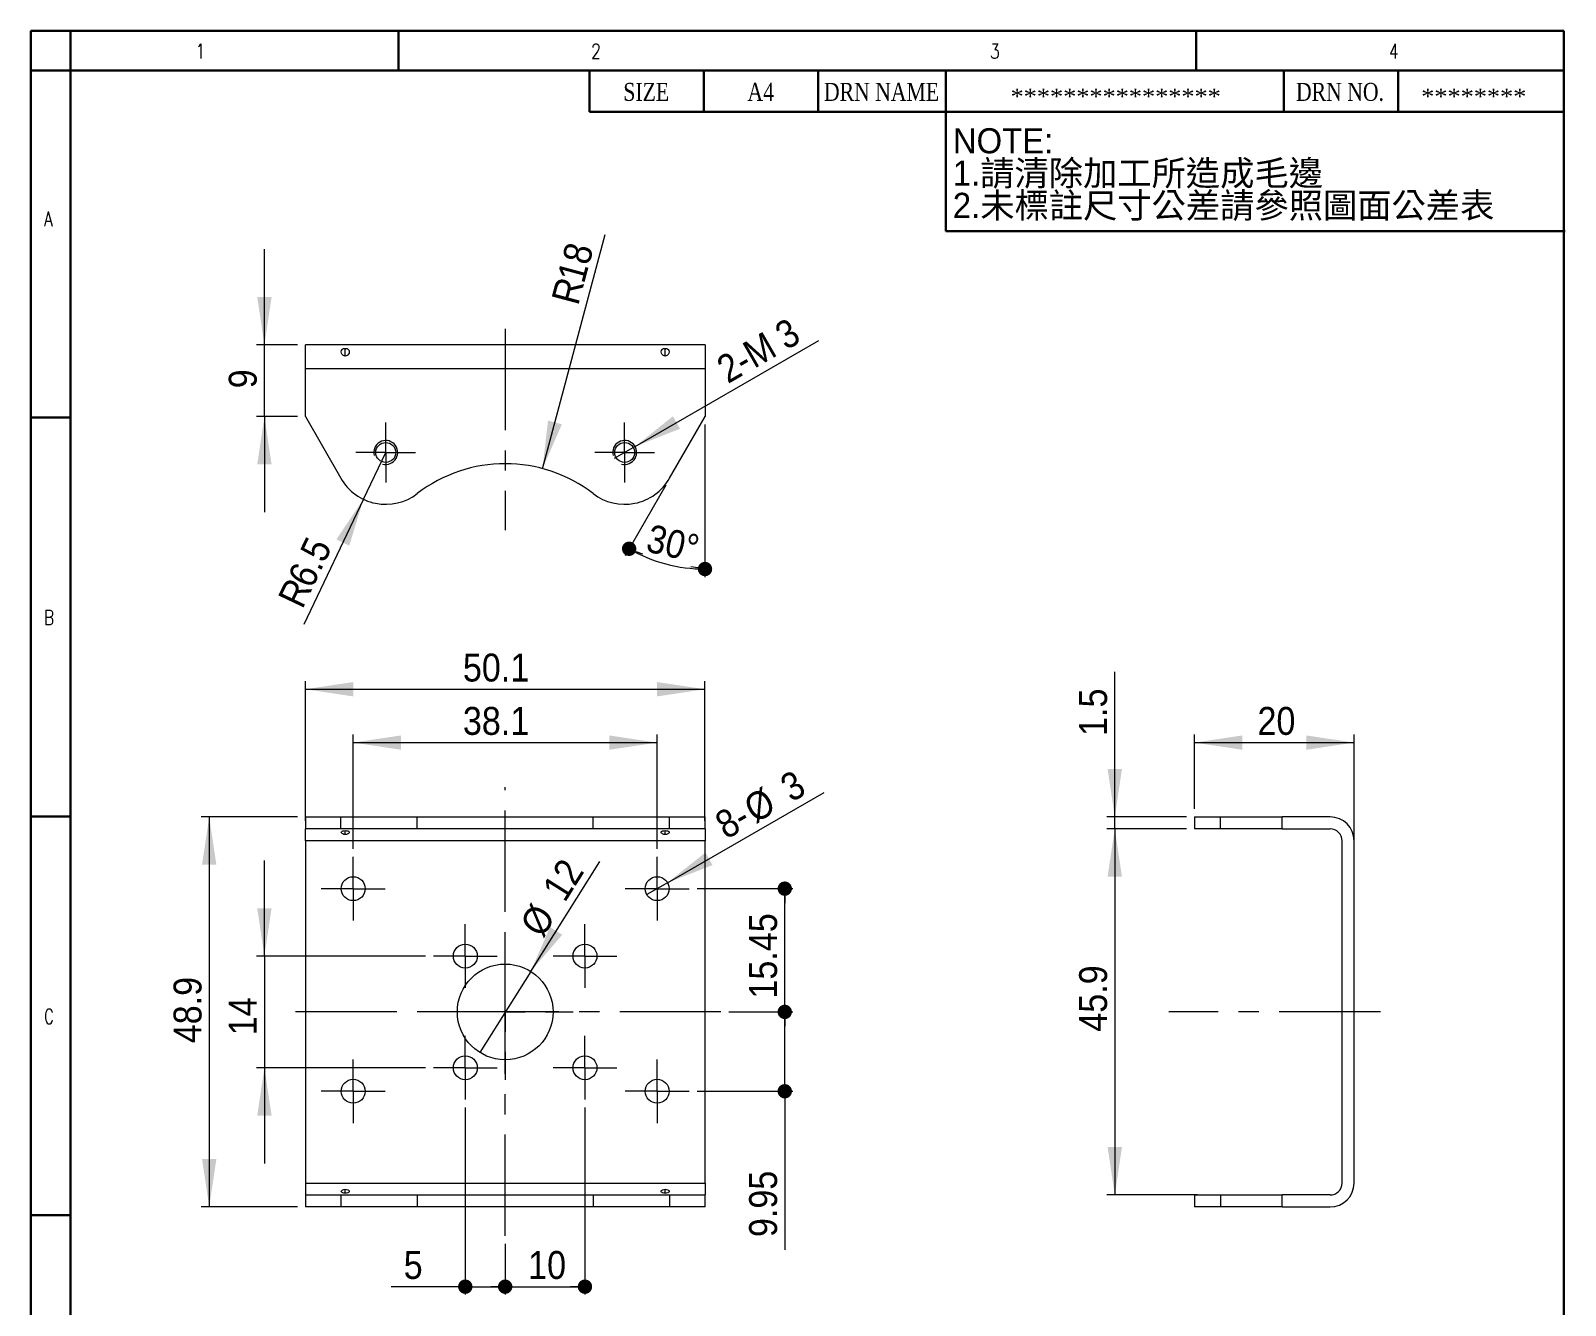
# Model space of a CAD drawing. Header units: millimetres. Extents: x 10 to 202, y 2 to 295.
# Drawn here: x 10 to 202.4, y 134.7 to 294.5 of the extents above; entities that cross this region are included whole.
import ezdxf

# ---------------------------------------------------------------- set-up
doc = ezdxf.new("R2010")
doc.units = ezdxf.units.MM
doc.linetypes.add('CENTER', pattern=[10.16, 6.35, -1.27, 1.27, -1.27])
doc.linetypes.add('CENTERX2', pattern=[20.32, 12.7, -2.54, 2.54, -2.54])
doc.layers.add('SLD-0', color=179, linetype='Continuous')
for name, color, linetype, lineweight in [('中心線2', 1, 'CENTER', 15), ('尺寸標柱線', 3, 'Continuous', 15), ('文字線性', 179, 'Continuous', 15)]:
    doc.layers.add(name, color=color, linetype=linetype, lineweight=lineweight)
doc.styles.add('SLDTEXTSTYLE0', font='GOTHIC.TTF', dxfattribs={"width": 0.913})
doc.styles.add('SLDTEXTSTYLE1', font='')
doc.styles.add('SLDTEXTSTYLE12', font='times.ttf', dxfattribs={"width": 0.8})
doc.styles.add('SLDTEXTSTYLE13', font='times.ttf', dxfattribs={"width": 1.090687})
doc.styles.add('SLDTEXTSTYLE14', font='txt_____.ttf', dxfattribs={"width": 0.75})
doc.styles.add('SLDTEXTSTYLE2', font='', dxfattribs={"bigfont": 'bigfont'})
doc.styles.get('SLDTEXTSTYLE1').set_extended_font_data('新細明體')
doc.styles.get('SLDTEXTSTYLE2').set_extended_font_data('新細明體')
doc.dimstyles.new('SLDDIMSTYLE0', dxfattribs={"dimtxt": 3.5, "dimasz": 6, "dimexe": 0, "dimexo": 0.0625, "dimgap": 0.875, "dimtad": 2, "dimdec": 1, "dimrnd": 1e-09, "dimzin": 12, "dimdsep": 46, "dimtxsty": 'SLDTEXTSTYLE0', "dimsah": 1, "dimcen": 0.09, "dimadec": 0, "dimazin": 0, "dimtfac": 1, "dimtdec": 1, "dimtofl": 0, "dimtmove": 0, "dimatfit": 3, "dimfxl": 0, "dimtolj": 1, "dimtzin": 12, "dimarcsym": 0})
doc.dimstyles.new('SLDDIMSTYLE1', dxfattribs={"dimtxt": 3.5, "dimasz": 1.8, "dimexe": 0, "dimexo": 0.0625, "dimgap": 0.875, "dimtad": 2, "dimrnd": 1e-09, "dimzin": 12, "dimdsep": 46, "dimtxsty": 'SLDTEXTSTYLE0', "dimblk1": 'DOT', "dimblk2": 'DOT', "dimsah": 1, "dimcen": 0.09, "dimadec": 0, "dimazin": 0, "dimtfac": 1, "dimtofl": 0, "dimtmove": 0, "dimatfit": 3, "dimldrblk": 'DOT', "dimfxl": 0, "dimtolj": 1, "dimtzin": 12, "dimarcsym": 0})
doc.dimstyles.new('SLDDIMSTYLE10', dxfattribs={"dimtxt": 3.5, "dimasz": 6, "dimexe": 0, "dimexo": 0.0625, "dimgap": 0.875, "dimtad": 2, "dimrnd": 1e-09, "dimzin": 12, "dimdsep": 46, "dimtxsty": 'SLDTEXTSTYLE0', "dimsah": 1, "dimcen": 0.09, "dimadec": 0, "dimazin": 0, "dimtfac": 1, "dimtofl": 0, "dimtmove": 0, "dimatfit": 3, "dimfxl": 0, "dimtolj": 1, "dimtzin": 12, "dimarcsym": 0})
doc.dimstyles.new('SLDDIMSTYLE2', dxfattribs={"dimtxt": 3.5, "dimasz": 6, "dimexe": 0, "dimexo": 0.0625, "dimgap": 0.875, "dimtad": 2, "dimrnd": 1e-09, "dimzin": 12, "dimdsep": 46, "dimtxsty": 'SLDTEXTSTYLE0', "dimsah": 1, "dimcen": 0.09, "dimadec": 0, "dimazin": 0, "dimtfac": 1, "dimtofl": 0, "dimtmove": 0, "dimatfit": 3, "dimfxl": 0, "dimtolj": 1, "dimtzin": 12, "dimarcsym": 0})
doc.dimstyles.new('SLDDIMSTYLE3', dxfattribs={"dimtxt": 3.5, "dimasz": 6, "dimexe": 0, "dimexo": 0.0625, "dimgap": 0.875, "dimtad": 2, "dimrnd": 1e-09, "dimzin": 12, "dimdsep": 46, "dimtxsty": 'SLDTEXTSTYLE0', "dimsah": 1, "dimcen": 0.09, "dimadec": 0, "dimazin": 0, "dimtfac": 1, "dimtmove": 0, "dimatfit": 3, "dimfxl": 0, "dimtolj": 1, "dimtzin": 12, "dimarcsym": 0})
doc.dimstyles.new('SLDDIMSTYLE4', dxfattribs={"dimtxt": 3.5, "dimasz": 6, "dimexe": 0, "dimexo": 0.0625, "dimgap": 0.875, "dimtad": 2, "dimrnd": 1e-09, "dimzin": 12, "dimdsep": 46, "dimtxsty": 'SLDTEXTSTYLE0', "dimsah": 1, "dimcen": 0.09, "dimadec": 0, "dimazin": 0, "dimtfac": 1, "dimtmove": 0, "dimatfit": 3, "dimfxl": 0, "dimtolj": 1, "dimtzin": 12, "dimarcsym": 0})
doc.dimstyles.new('SLDDIMSTYLE5', dxfattribs={"dimtxt": 3.5, "dimasz": 1.8, "dimexe": 0, "dimexo": 0.0625, "dimgap": 0.875, "dimtad": 2, "dimdec": 4, "dimzin": 12, "dimdsep": 46, "dimtxsty": 'SLDTEXTSTYLE0', "dimblk1": 'DOT', "dimblk2": 'DOT', "dimsah": 1, "dimcen": 0.09, "dimadec": 0, "dimazin": 0, "dimtfac": 1, "dimtdec": 0, "dimtofl": 0, "dimtmove": 0, "dimatfit": 3, "dimldrblk": 'DOT', "dimfxl": 0, "dimtolj": 1, "dimtzin": 12, "dimarcsym": 0})
doc.dimstyles.new('SLDDIMSTYLE6', dxfattribs={"dimtxt": 3.5, "dimasz": 6, "dimexe": 0, "dimexo": 0.0625, "dimgap": 0.875, "dimtad": 2, "dimdec": 0, "dimrnd": 1e-09, "dimzin": 12, "dimdsep": 46, "dimtxsty": 'SLDTEXTSTYLE0', "dimsah": 1, "dimcen": 0.09, "dimadec": 0, "dimazin": 0, "dimtfac": 1, "dimtdec": 0, "dimtofl": 0, "dimtmove": 0, "dimatfit": 3, "dimfxl": 0, "dimtolj": 1, "dimtzin": 12, "dimarcsym": 0})
doc.dimstyles.new('SLDDIMSTYLE7', dxfattribs={"dimtxt": 3.5, "dimasz": 6, "dimexe": 0, "dimexo": 0.0625, "dimgap": 0.875, "dimtad": 2, "dimdec": 1, "dimrnd": 1e-09, "dimzin": 12, "dimdsep": 46, "dimtxsty": 'SLDTEXTSTYLE0', "dimsah": 1, "dimcen": 0.09, "dimadec": 0, "dimazin": 0, "dimtfac": 1, "dimtdec": 1, "dimtofl": 0, "dimtmove": 0, "dimatfit": 3, "dimfxl": 0, "dimtolj": 1, "dimtzin": 12, "dimarcsym": 0})
doc.dimstyles.new('SLDDIMSTYLE8', dxfattribs={"dimtxt": 3.5, "dimasz": 6, "dimexe": 0, "dimexo": 0.0625, "dimgap": 0.875, "dimtad": 2, "dimrnd": 1e-09, "dimzin": 12, "dimdsep": 46, "dimtxsty": 'SLDTEXTSTYLE0', "dimsah": 1, "dimcen": 0.09, "dimadec": 0, "dimazin": 0, "dimtfac": 1, "dimtmove": 0, "dimatfit": 3, "dimfxl": 0, "dimtolj": 1, "dimtzin": 12, "dimarcsym": 0})
doc.dimstyles.new('SLDDIMSTYLE9', dxfattribs={"dimtxt": 3.5, "dimasz": 6, "dimexe": 0, "dimexo": 0.0625, "dimgap": 0.875, "dimtad": 2, "dimdec": 1, "dimrnd": 1e-09, "dimzin": 12, "dimdsep": 46, "dimtxsty": 'SLDTEXTSTYLE0', "dimsah": 1, "dimcen": 0.09, "dimadec": 0, "dimazin": 0, "dimtfac": 1, "dimtdec": 1, "dimtofl": 0, "dimtmove": 0, "dimatfit": 3, "dimfxl": 0, "dimtolj": 1, "dimtzin": 12, "dimarcsym": 0})

# ---------------------------------------------------------------- blocks, each defined once
blk = doc.blocks.new('SW_NOTE_0')
at = {"layer": '文字線性', "color": 0, "char_height": 3.5, "attachment_point": 1}
for s, insert, style in [('NOTE:', (0, 4.37), 'SLDTEXTSTYLE1'), ('1.請清除加工所造成毛邊', (0, -0.13), 'SLDTEXTSTYLE2'), ('2.未標註尺寸公差請參照圖面公差表', (0, -4.63), 'SLDTEXTSTYLE2')]:
    blk.add_mtext(s, dxfattribs=dict(at, insert=insert, style=style))
blk = doc.blocks.new('*D3')
at = {"layer": '尺寸標柱線', "color": 5}
for p, q in [((50.43, 191.94), (50.43, 206.25)), ((88.53, 191.94), (88.53, 206.25)), ((50.43, 205.25), (88.53, 205.25))]:
    blk.add_line(p, q, dxfattribs=at)
for points in [[(50.43, 205.25), (56.43, 204.35), (56.43, 206.15)], [(88.53, 205.25), (82.53, 206.15), (82.53, 204.35)]]:
    blk.add_solid(points, dxfattribs=at)
at = {"layer": '尺寸標柱線', "color": 5, "insert": (64.18, 209.72), "char_height": 3.5, "attachment_point": 1, "style": 'SLDTEXTSTYLE0'}
blk.add_mtext('38.1', dxfattribs=at)
blk = doc.blocks.new('*D4')
at = {"layer": '尺寸標柱線', "color": 5}
for p, q in [((44.43, 195.44), (44.43, 212.94)), ((44.43, 211.94), (94.53, 211.94)), ((94.53, 195.44), (94.53, 212.94))]:
    blk.add_line(p, q, dxfattribs=at)
for points in [[(44.43, 211.94), (50.43, 211.04), (50.43, 212.84)], [(94.53, 211.94), (88.53, 212.84), (88.53, 211.04)]]:
    blk.add_solid(points, dxfattribs=at)
at = {"layer": '尺寸標柱線', "color": 5, "insert": (64.18, 216.41), "char_height": 3.5, "attachment_point": 1, "style": 'SLDTEXTSTYLE0'}
blk.add_mtext('50.1', dxfattribs=at)
blk = doc.blocks.new('_DOT')
at = {"color": 0, "linetype": 'ByBlock', "lineweight": -2}
blk.add_line((-0.5, 0), (-1, 0), dxfattribs=at)
at = {"color": 0, "linetype": 'ByBlock', "const_width": 0.5}
blk.add_lwpolyline([(-0.25, 0, 1), (0.25, 0, 1)], format="xyb", close=True, dxfattribs=at)
blk = doc.blocks.new('*D6')
at = {"layer": '尺寸標柱線', "color": 5}
for p, q in [((64.48, 159.49), (64.48, 136.04)), ((69.48, 142.4), (69.48, 136.04)), ((64.48, 137.04), (55.17, 137.04)), ((64.48, 137.04), (69.48, 137.04))]:
    blk.add_line(p, q, dxfattribs=at)
at = {"layer": '尺寸標柱線', "color": 5, "xscale": 1.8, "yscale": 1.8, "rotation": 180.0000000000006}
blk.add_blockref('_DOT', (64.48, 137.04, -9.9), dxfattribs=at)
at = {"layer": '尺寸標柱線', "color": 5, "xscale": 1.8, "yscale": 1.8}
blk.add_blockref('_DOT', (69.48, 137.04, -9.9), dxfattribs=at)
at = {"layer": '尺寸標柱線', "color": 5, "insert": (56.76, 141.51), "char_height": 3.5, "attachment_point": 1, "style": 'SLDTEXTSTYLE0'}
blk.add_mtext('5', dxfattribs=at)
blk = doc.blocks.new('*D7')
at = {"layer": '尺寸標柱線', "color": 5}
for p, q in [((79.48, 159.49), (79.48, 136.04)), ((69.48, 142.4), (69.48, 136.04)), ((69.48, 137.04), (79.48, 137.04))]:
    blk.add_line(p, q, dxfattribs=at)
at = {"layer": '尺寸標柱線', "color": 5, "xscale": 1.8, "yscale": 1.8, "rotation": 180.0000000000006}
blk.add_blockref('_DOT', (69.48, 137.04, -9.9), dxfattribs=at)
at = {"layer": '尺寸標柱線', "color": 5, "xscale": 1.8, "yscale": 1.8}
blk.add_blockref('_DOT', (79.48, 137.04, -9.9), dxfattribs=at)
at = {"layer": '尺寸標柱線', "color": 5, "insert": (72.36, 141.51), "char_height": 3.5, "attachment_point": 1, "style": 'SLDTEXTSTYLE0'}
blk.add_mtext('10', dxfattribs=at)
blk = doc.blocks.new('*D8')
at = {"layer": '尺寸標柱線', "color": 5}
for p, q in [((43.43, 195.94), (31.38, 195.94)), ((32.38, 195.94), (32.38, 147.04)), ((43.43, 147.04), (31.38, 147.04))]:
    blk.add_line(p, q, dxfattribs=at)
for points in [[(32.38, 195.94), (31.48, 189.94), (33.28, 189.94)], [(32.38, 147.04), (33.28, 153.04), (31.48, 153.04)]]:
    blk.add_solid(points, dxfattribs=at)
at = {"layer": '尺寸標柱線', "color": 5, "insert": (27.91, 167.56), "char_height": 3.5, "attachment_point": 1, "rotation": 90, "style": 'SLDTEXTSTYLE0'}
blk.add_mtext('48.9', dxfattribs=at)
blk = doc.blocks.new('*D9')
at = {"layer": '尺寸標柱線', "color": 5}
for p, q in [((39.3, 178.49), (39.3, 190.49)), ((59.48, 178.49), (38.3, 178.49)), ((39.3, 178.49), (39.3, 164.49)), ((59.48, 164.49), (38.3, 164.49)), ((39.3, 164.49), (39.3, 152.49))]:
    blk.add_line(p, q, dxfattribs=at)
for points in [[(39.3, 178.49), (40.2, 184.49), (38.4, 184.49)], [(39.3, 164.49), (38.4, 158.49), (40.2, 158.49)]]:
    blk.add_solid(points, dxfattribs=at)
at = {"layer": '尺寸標柱線', "color": 5, "insert": (34.83, 168.56), "char_height": 3.5, "attachment_point": 1, "rotation": 90, "style": 'SLDTEXTSTYLE0'}
blk.add_mtext('14', dxfattribs=at)
blk = doc.blocks.new('*D10')
at = {"layer": '尺寸標柱線', "color": 5}
for p, q in [((97.53, 171.49), (105.53, 171.49)), ((104.53, 161.54), (104.53, 171.49)), ((93.53, 161.54), (105.53, 161.54)), ((104.53, 161.54), (104.53, 141.67))]:
    blk.add_line(p, q, dxfattribs=at)
at = {"layer": '尺寸標柱線', "color": 5, "xscale": 1.8, "yscale": 1.8}
for p, rotation in [((104.53, 171.49, -9.9), 90.00000000000064), ((104.53, 161.54, -9.9), 270.0000000000006)]:
    blk.add_blockref('_DOT', p, dxfattribs=dict(at, rotation=rotation))
at = {"layer": '尺寸標柱線', "color": 5, "insert": (100.06, 143.26), "char_height": 3.5, "attachment_point": 1, "rotation": 90, "style": 'SLDTEXTSTYLE0'}
blk.add_mtext('9.95', dxfattribs=at)
blk = doc.blocks.new('*D11')
at = {"layer": '尺寸標柱線', "color": 5}
for p, q in [((93.53, 186.94), (105.53, 186.94)), ((104.53, 171.49), (104.53, 186.94)), ((97.53, 171.49), (105.53, 171.49))]:
    blk.add_line(p, q, dxfattribs=at)
at = {"layer": '尺寸標柱線', "color": 5, "xscale": 1.8, "yscale": 1.8}
for p, rotation in [((104.53, 186.94, -9.9), 90.00000000000064), ((104.53, 171.49, -9.9), 270.0000000000006)]:
    blk.add_blockref('_DOT', p, dxfattribs=dict(at, rotation=rotation))
at = {"layer": '尺寸標柱線', "color": 5, "insert": (100.06, 173.16), "char_height": 3.5, "attachment_point": 1, "rotation": 90, "style": 'SLDTEXTSTYLE0'}
blk.add_mtext('15.45', dxfattribs=at)
blk = doc.blocks.new('*D12')
at = {"layer": '尺寸標柱線', "color": 5}
for q in [(109.45, 198.99), (87.23, 186.19)]:
    blk.add_line((89.83, 187.69), q, dxfattribs=at)
blk.add_solid([(89.83, 187.69), (95.48, 189.9), (94.58, 191.46)], dxfattribs=at)
at = {"layer": '尺寸標柱線', "color": 5, "char_height": 3.5, "attachment_point": 1, "rotation": 29.9415, "style": 'SLDTEXTSTYLE0'}
for s, insert in [('3', (103.62, 200.75)), ('%%c', (99.05, 198.11)), ('8-', (95.44, 196.09))]:
    blk.add_mtext(s, dxfattribs=dict(at, insert=insert))
blk = doc.blocks.new('*D13')
at = {"layer": '尺寸標柱線', "color": 5}
for q in [(81.34, 190.33), (66.29, 166.41)]:
    blk.add_line((72.68, 176.57), q, dxfattribs=at)
blk.add_solid([(72.68, 176.57), (76.64, 181.16), (75.11, 182.12)], dxfattribs=at)
at = {"layer": '尺寸標柱線', "color": 5, "char_height": 3.5, "attachment_point": 1, "rotation": 57.8115, "style": 'SLDTEXTSTYLE0'}
for s, insert in [('12', (73.99, 186.97)), ('%%c', (71.18, 182.5))]:
    blk.add_mtext(s, dxfattribs=dict(at, insert=insert))
blk = doc.blocks.new('SW_CENTERMARKSYMBOL_0')
at = {"layer": '中心線2', "color": 0}
for p, q in [((0, 2.5), (0, 4)), ((0, 0), (0, 2.5)), ((-2.5, 0), (-4, 0)), ((0, 0), (-2.5, 0)), ((0, 0), (0, -2.5)), ((0, 0), (2.5, 0)), ((2.5, 0), (4, 0)), ((0, -2.5), (0, -4))]:
    blk.add_line(p, q, dxfattribs=at)
blk = doc.blocks.new('SW_CENTERMARKSYMBOL_1')
at = {"layer": '中心線2', "color": 0}
for p, q in [((0, 2.5), (0, 4)), ((0, 0), (0, 2.5)), ((-2.5, 0), (-4, 0)), ((0, 0), (-2.5, 0)), ((0, 0), (0, -2.5)), ((0, 0), (2.5, 0)), ((2.5, 0), (4, 0)), ((0, -2.5), (0, -4))]:
    blk.add_line(p, q, dxfattribs=at)
blk = doc.blocks.new('SW_CENTERMARKSYMBOL_2')
at = {"layer": '中心線2', "color": 0}
for p, q in [((0, 2.5), (0, 4)), ((0, 0), (0, 2.5)), ((-2.5, 0), (-4, 0)), ((0, 0), (-2.5, 0)), ((0, 0), (0, -2.5)), ((0, 0), (2.5, 0)), ((2.5, 0), (4, 0)), ((0, -2.5), (0, -4))]:
    blk.add_line(p, q, dxfattribs=at)
blk = doc.blocks.new('SW_CENTERMARKSYMBOL_3')
at = {"layer": '中心線2', "color": 0}
for p, q in [((0, 2.5), (0, 4)), ((0, 0), (0, 2.5)), ((0, 0), (-2.5, 0)), ((0, 0), (0, -2.5)), ((0, 0), (2.5, 0)), ((2.5, 0), (4, 0)), ((-2.5, 0), (-4, 0)), ((0, -2.5), (0, -4))]:
    blk.add_line(p, q, dxfattribs=at)
blk = doc.blocks.new('SW_CENTERMARKSYMBOL_4')
at = {"layer": '中心線2', "color": 0}
for p, q in [((0, 5), (0, 8.5)), ((0, 0), (0, 2.5)), ((0, 0), (-2.5, 0)), ((0, 0), (0, -2.5)), ((0, 0), (2.5, 0)), ((5, 0), (8.5, 0)), ((-5, 0), (-8.5, 0)), ((0, -5), (0, -8.5))]:
    blk.add_line(p, q, dxfattribs=at)
blk = doc.blocks.new('SW_CENTERMARKSYMBOL_5')
at = {"layer": '中心線2', "color": 0}
for p, q in [((0, 2.5), (0, 4)), ((0, 0), (0, 2.5)), ((-2.5, 0), (-4, 0)), ((0, 0), (-2.5, 0)), ((0, 0), (0, -2.5)), ((0, 0), (2.5, 0)), ((2.5, 0), (4, 0)), ((0, -2.5), (0, -4))]:
    blk.add_line(p, q, dxfattribs=at)
blk = doc.blocks.new('SW_CENTERMARKSYMBOL_6')
at = {"layer": '中心線2', "color": 0}
for p, q in [((0, 2.5), (0, 4)), ((0, 0), (0, 2.5)), ((0, 0), (-2.5, 0)), ((0, 0), (0, -2.5)), ((0, 0), (2.5, 0)), ((2.5, 0), (4, 0)), ((-2.5, 0), (-4, 0)), ((0, -2.5), (0, -4))]:
    blk.add_line(p, q, dxfattribs=at)
blk = doc.blocks.new('SW_CENTERMARKSYMBOL_7')
at = {"layer": '中心線2', "color": 0}
for p, q in [((0, 2.5), (0, 4)), ((0, 0), (0, 2.5)), ((0, 0), (-2.5, 0)), ((0, 0), (0, -2.5)), ((0, 0), (2.5, 0)), ((2.5, 0), (4, 0)), ((-2.5, 0), (-4, 0)), ((0, -2.5), (0, -4))]:
    blk.add_line(p, q, dxfattribs=at)
blk = doc.blocks.new('SW_CENTERMARKSYMBOL_8')
at = {"layer": '中心線2', "color": 0}
for p, q in [((0, 2.5), (0, 4)), ((0, 0), (0, 2.5)), ((-2.5, 0), (-4, 0)), ((0, 0), (-2.5, 0)), ((0, 0), (0, -2.5)), ((0, 0), (2.5, 0)), ((2.5, 0), (4, 0)), ((0, -2.5), (0, -4))]:
    blk.add_line(p, q, dxfattribs=at)
blk = doc.blocks.new('SW_CENTERMARKSYMBOL_9')
at = {"layer": '中心線2', "color": 0}
for p, q in [((0, 2.5), (0, 4)), ((0, 0), (0, 2.5)), ((-2.5, 0), (-4, 0)), ((0, 0), (-2.5, 0)), ((0, 0), (0, -2.5)), ((0, 0), (2.5, 0)), ((2.5, 0), (4, 0)), ((0, -2.5), (0, -4))]:
    blk.add_line(p, q, dxfattribs=at)
blk = doc.blocks.new('SW_CENTERMARKSYMBOL_10')
at = {"layer": '中心線2', "color": 0}
for p, q in [((0, 2.5), (0, 4)), ((0, 0), (0, 2.5)), ((-2.5, 0), (-4, 0)), ((0, 0), (-2.5, 0)), ((0, 0), (0, -2.5)), ((0, 0), (2.5, 0)), ((2.5, 0), (4, 0)), ((0, -2.5), (0, -4))]:
    blk.add_line(p, q, dxfattribs=at)
blk = doc.blocks.new('SW_CENTERMARKSYMBOL_11')
at = {"layer": '中心線2', "color": 0}
for p, q in [((0, 2.5), (0, 4)), ((0, 0), (0, 2.5)), ((-2.5, 0), (-4, 0)), ((0, 0), (-2.5, 0)), ((0, 0), (0, -2.5)), ((0, 0), (2.5, 0)), ((2.5, 0), (4, 0)), ((0, -2.5), (0, -4))]:
    blk.add_line(p, q, dxfattribs=at)
blk = doc.blocks.new('SW_CENTERMARKSYMBOL_12')
at = {"layer": '中心線2', "color": 0}
for p, q in [((0, 2.5), (0, 4)), ((0, 0), (0, 2.5)), ((0, 0), (-2.5, 0)), ((0, 0), (0, -2.5)), ((0, 0), (2.5, 0)), ((2.5, 0), (4, 0)), ((-2.5, 0), (-4, 0)), ((0, -2.5), (0, -4))]:
    blk.add_line(p, q, dxfattribs=at)
blk = doc.blocks.new('SW_CENTERMARKSYMBOL_13')
at = {"layer": '中心線2', "color": 0}
for p, q in [((0, 5), (0, 8.5)), ((0, 0), (0, 2.5)), ((0, 0), (-2.5, 0)), ((0, 0), (0, -2.5)), ((0, 0), (2.5, 0)), ((5, 0), (8.5, 0)), ((-5, 0), (-8.5, 0)), ((0, -5), (0, -8.5))]:
    blk.add_line(p, q, dxfattribs=at)
blk = doc.blocks.new('SW_CENTERMARKSYMBOL_14')
at = {"layer": '中心線2', "color": 0}
for p, q in [((0, 2.5), (0, 4)), ((0, 0), (0, 2.5)), ((-2.5, 0), (-4, 0)), ((0, 0), (-2.5, 0)), ((0, 0), (0, -2.5)), ((0, 0), (2.5, 0)), ((2.5, 0), (4, 0)), ((0, -2.5), (0, -4))]:
    blk.add_line(p, q, dxfattribs=at)
blk = doc.blocks.new('SW_CENTERMARKSYMBOL_15')
at = {"layer": '中心線2', "color": 0}
for p, q in [((0, 2.5), (0, 4)), ((0, 0), (0, 2.5)), ((0, 0), (-2.5, 0)), ((0, 0), (0, -2.5)), ((0, 0), (2.5, 0)), ((2.5, 0), (4, 0)), ((-2.5, 0), (-4, 0)), ((0, -2.5), (0, -4))]:
    blk.add_line(p, q, dxfattribs=at)
blk = doc.blocks.new('SW_CENTERMARKSYMBOL_16')
at = {"layer": '中心線2', "color": 0}
for p, q in [((0, 2.5), (0, 4)), ((0, 0), (0, 2.5)), ((0, 0), (-2.5, 0)), ((0, 0), (0, -2.5)), ((0, 0), (2.5, 0)), ((2.5, 0), (4, 0)), ((-2.5, 0), (-4, 0)), ((0, -2.5), (0, -4))]:
    blk.add_line(p, q, dxfattribs=at)
blk = doc.blocks.new('SW_CENTERMARKSYMBOL_17')
at = {"layer": '中心線2', "color": 0}
for p, q in [((0, 2.5), (0, 4)), ((0, 0), (0, 2.5)), ((-2.5, 0), (-4, 0)), ((0, 0), (-2.5, 0)), ((0, 0), (0, -2.5)), ((0, 0), (2.5, 0)), ((2.5, 0), (4, 0)), ((0, -2.5), (0, -4))]:
    blk.add_line(p, q, dxfattribs=at)
blk = doc.blocks.new('*D32')
at = {"layer": '尺寸標柱線', "color": 5}
for p, q in [((39.3, 255.12), (39.3, 267.12)), ((43.43, 255.12), (38.3, 255.12)), ((39.3, 246.12), (39.3, 255.12)), ((43.43, 246.12), (38.3, 246.12)), ((39.3, 246.12), (39.3, 234.12))]:
    blk.add_line(p, q, dxfattribs=at)
for points in [[(39.3, 255.12), (40.2, 261.12), (38.4, 261.12)], [(39.3, 246.12), (38.4, 240.12), (40.2, 240.12)]]:
    blk.add_solid(points, dxfattribs=at)
at = {"layer": '尺寸標柱線', "color": 5, "insert": (34.83, 249.67), "char_height": 3.5, "attachment_point": 1, "rotation": 90, "style": 'SLDTEXTSTYLE0'}
blk.add_mtext('9', dxfattribs=at)
blk = doc.blocks.new('*D33')
at = {"layer": '尺寸標柱線', "color": 5}
for p, q in [((94.53, 245.12), (94.53, 226.01)), ((89.6, 237.52), (84.53, 228.68))]:
    blk.add_line(p, q, dxfattribs=at)
blk.add_arc((94.53, 246.12), 19.11, 240.1592, 270, dxfattribs=at)
at = {"layer": '尺寸標柱線', "color": 5, "xscale": 1.8, "yscale": 1.8}
for p, rotation in [((85.02, 229.55, -14.22), 158.8740050961202), ((94.53, 227.01, -14.22), 351.2851543268363)]:
    blk.add_blockref('_DOT', p, dxfattribs=dict(at, rotation=rotation))
at = {"layer": '尺寸標柱線', "color": 5, "insert": (87.77, 232.67), "char_height": 3.5, "attachment_point": 1, "rotation": 346.8103, "style": 'SLDTEXTSTYLE0'}
blk.add_mtext('30°', dxfattribs=at)
blk = doc.blocks.new('*D34')
at = {"layer": '尺寸標柱線', "color": 5}
blk.add_line((74.16, 239.59), (82.03, 268.96), dxfattribs=at)
blk.add_solid([(74.16, 239.59), (76.59, 245.16), (74.85, 245.62)], dxfattribs=at)
at = {"layer": '尺寸標柱線', "color": 5, "char_height": 3.5, "attachment_point": 1, "rotation": 75, "style": 'SLDTEXTSTYLE0'}
for s, insert in [('18', (75.97, 263.59)), ('R', (75.24, 260.85))]:
    blk.add_mtext(s, dxfattribs=dict(at, insert=insert))
blk = doc.blocks.new('*D35')
at = {"layer": '尺寸標柱線', "color": 5}
for q in [(54.51, 241.62), (44.23, 220.05)]:
    blk.add_line((51.71, 235.76), q, dxfattribs=at)
blk.add_solid([(51.71, 235.76), (48.32, 230.73), (49.94, 229.95)], dxfattribs=at)
at = {"layer": '尺寸標柱線', "color": 5, "char_height": 3.5, "attachment_point": 1, "rotation": 64.5166, "style": 'SLDTEXTSTYLE0'}
for s, insert in [('6.5', (42.12, 225.95)), ('R', (40.9, 223.39))]:
    blk.add_mtext(s, dxfattribs=dict(at, insert=insert))
blk = doc.blocks.new('*D36')
at = {"layer": '尺寸標柱線', "color": 5}
for q in [(108.78, 255.67), (83.16, 240.87)]:
    blk.add_line((85.76, 242.37), q, dxfattribs=at)
blk.add_solid([(85.76, 242.37), (91.4, 244.6), (90.5, 246.15)], dxfattribs=at)
at = {"layer": '尺寸標柱線', "color": 5, "char_height": 3.5, "attachment_point": 1, "rotation": 30, "style": 'SLDTEXTSTYLE0'}
for s, insert in [('3', (102.95, 257.43)), ('2-M', (95.65, 253.22))]:
    blk.add_mtext(s, dxfattribs=dict(at, insert=insert))
blk = doc.blocks.new('SW_CENTERMARKSYMBOL_18')
at = {"layer": '中心線2', "color": 0}
for p, q in [((0, 2.5), (0, 3.75)), ((0, 0), (0, 2.5)), ((-2.5, 0), (-3.75, 0)), ((0, 0), (-2.5, 0)), ((0, 0), (0, -2.5)), ((0, 0), (2.5, 0)), ((2.5, 0), (3.75, 0)), ((0, -2.5), (0, -3.75))]:
    blk.add_line(p, q, dxfattribs=at)
blk = doc.blocks.new('SW_CENTERMARKSYMBOL_19')
at = {"layer": '中心線2', "color": 0}
for p, q in [((0, 2.5), (0, 3.75)), ((0, 0), (0, 2.5)), ((-2.5, 0), (-3.75, 0)), ((0, 0), (-2.5, 0)), ((0, 0), (0, -2.5)), ((0, 0), (2.5, 0)), ((2.5, 0), (3.75, 0)), ((0, -2.5), (0, -3.75))]:
    blk.add_line(p, q, dxfattribs=at)
blk = doc.blocks.new('*D44')
at = {"layer": '尺寸標柱線', "color": 5}
for p, q in [((155.9, 196.94), (155.9, 206.25)), ((175.9, 189.44), (175.9, 206.25)), ((155.9, 205.25), (175.9, 205.25))]:
    blk.add_line(p, q, dxfattribs=at)
for points in [[(155.9, 205.25), (161.9, 204.35), (161.9, 206.15)], [(175.9, 205.25), (169.9, 206.15), (169.9, 204.35)]]:
    blk.add_solid(points, dxfattribs=at)
at = {"layer": '尺寸標柱線', "color": 5, "insert": (163.79, 209.72), "char_height": 3.5, "attachment_point": 1, "style": 'SLDTEXTSTYLE0'}
blk.add_mtext('20', dxfattribs=at)
blk = doc.blocks.new('*D45')
at = {"layer": '尺寸標柱線', "color": 5}
for p, q in [((154.9, 194.44), (144.9, 194.44)), ((145.9, 194.44), (145.9, 148.54)), ((156.25, 148.54), (144.9, 148.54))]:
    blk.add_line(p, q, dxfattribs=at)
for points in [[(145.9, 194.44), (145, 188.44), (146.8, 188.44)], [(145.9, 148.54), (146.8, 154.54), (145, 154.54)]]:
    blk.add_solid(points, dxfattribs=at)
at = {"layer": '尺寸標柱線', "color": 5, "insert": (141.43, 169.01), "char_height": 3.5, "attachment_point": 1, "rotation": 90, "style": 'SLDTEXTSTYLE0'}
blk.add_mtext('45.9', dxfattribs=at)
blk = doc.blocks.new('*D46')
at = {"layer": '尺寸標柱線', "color": 5}
for p, q in [((145.9, 195.94), (145.9, 214.14)), ((154.9, 195.94), (144.9, 195.94)), ((154.9, 194.44), (144.9, 194.44)), ((145.9, 194.44), (145.9, 195.94)), ((145.9, 194.44), (145.9, 182.44))]:
    blk.add_line(p, q, dxfattribs=at)
for points in [[(145.9, 195.94), (146.8, 201.94), (145, 201.94)], [(145.9, 194.44), (145, 188.44), (146.8, 188.44)]]:
    blk.add_solid(points, dxfattribs=at)
at = {"layer": '尺寸標柱線', "color": 5, "insert": (141.43, 206.09), "char_height": 3.5, "attachment_point": 1, "rotation": 90, "style": 'SLDTEXTSTYLE0'}
blk.add_mtext('1.5', dxfattribs=at)

msp = doc.modelspace()

# ---------------------------------------------------------------- linework, layer by layer
at = {"color": 7, "linetype": 'Continuous', "lineweight": 15}
for p, q in [((44.43373, 252.12452), (44.43373, 255.12452)), ((94.53373, 255.12452), (44.43373, 255.12452)), ((94.53373, 255.12452), (94.53373, 252.12452)), ((94.53373, 252.12452), (44.43373, 252.12452)), ((44.43373, 246.12452), (44.43373, 252.12452)), ((94.53373, 252.12452), (94.53373, 246.12452)), ((44.43373, 246.12452), (48.87056, 238.39017)), ((90.0969, 238.39017), (94.53373, 246.12452)), ((44.43373, 195.93818), (44.43373, 194.43818)), ((44.43373, 195.93818), (48.87056, 195.93818)), ((48.87056, 194.43818), (44.43373, 194.43818)), ((44.43373, 192.93818), (44.43373, 194.43818)), ((48.87056, 194.43818), (48.87056, 195.93818)), ((48.87056, 195.93818), (58.46769, 195.93818)), ((58.46769, 194.43818), (48.87056, 194.43818)), ((58.46769, 194.43818), (58.46769, 195.93818)), ((58.46769, 195.93818), (80.49977, 195.93818)), ((80.49977, 194.43818), (58.46769, 194.43818)), ((80.49977, 194.43818), (80.49977, 195.93818)), ((80.49977, 195.93818), (90.0969, 195.93818)), ((90.0969, 194.43818), (80.49977, 194.43818)), ((90.0969, 194.43818), (90.0969, 195.93818)), ((90.0969, 195.93818), (94.53373, 195.93818)), ((94.53373, 194.43818), (90.0969, 194.43818)), ((94.53373, 194.43818), (94.53373, 195.93818)), ((94.53373, 194.43818), (94.53373, 192.93818)), ((155.90026, 195.93818), (155.90026, 194.43818)), ((155.90026, 195.93818), (159.16591, 195.93818)), ((159.16591, 194.43818), (155.90026, 194.43818)), ((159.16591, 194.43818), (159.16591, 195.93818)), ((159.16591, 195.93818), (166.90026, 195.93818)), ((166.90026, 194.43818), (159.16591, 194.43818)), ((166.90026, 194.43818), (166.90026, 195.93818)), ((172.90026, 195.93818), (166.90026, 195.93818)), ((166.90026, 194.43818), (172.90026, 194.43818)), ((94.53373, 192.93818), (44.43373, 192.93818)), ((44.43373, 192.93818), (44.43373, 150.0381)), ((94.53373, 150.0381), (94.53373, 192.93818)), ((174.40026, 150.0381), (174.40026, 192.93818)), ((175.90026, 150.0381), (175.90026, 192.93818)), ((44.43373, 150.0381), (94.53373, 150.0381)), ((44.43373, 150.0381), (44.43373, 148.5381)), ((44.43373, 148.5381), (44.43373, 147.0381)), ((44.43373, 148.5381), (48.87056, 148.5381)), ((48.87056, 148.5381), (48.87056, 147.0381)), ((48.87056, 148.5381), (58.46769, 148.5381)), ((58.46769, 148.5381), (58.46769, 147.0381)), ((58.46769, 148.5381), (80.49977, 148.5381)), ((80.49977, 148.5381), (80.49977, 147.0381)), ((80.49977, 148.5381), (90.0969, 148.5381)), ((90.0969, 148.5381), (90.0969, 147.0381)), ((90.0969, 148.5381), (94.53373, 148.5381)), ((94.53373, 150.0381), (94.53373, 148.5381)), ((94.53373, 147.0381), (94.53373, 148.5381)), ((155.90026, 148.5381), (155.90026, 147.0381)), ((155.90026, 148.5381), (159.16591, 148.5381)), ((159.16591, 148.5381), (159.16591, 147.0381)), ((159.16591, 148.5381), (166.90026, 148.5381)), ((166.90026, 147.0381), (166.90026, 148.5381)), ((172.90026, 148.5381), (166.90026, 148.5381)), ((174.17337, 149.24489), (174.1657, 149.24959)), ((48.87056, 147.0381), (44.43373, 147.0381)), ((58.46769, 147.0381), (48.87056, 147.0381)), ((80.49977, 147.0381), (58.46769, 147.0381)), ((90.0969, 147.0381), (80.49977, 147.0381)), ((94.53373, 147.0381), (90.0969, 147.0381)), ((159.16591, 147.0381), (155.90026, 147.0381)), ((166.90026, 147.0381), (159.16591, 147.0381)), ((166.90026, 147.0381), (172.90026, 147.0381))]:
    msp.add_line(p, q, dxfattribs=at)
at = {"color": 8, "linetype": 'Continuous', "lineweight": 15}
for p, q in [((49.43373, 253.70259), (49.43373, 254.67593)), ((89.53373, 253.70259), (89.53373, 254.67593)), ((49.43373, 193.72721), (49.43373, 194.21389)), ((89.53373, 193.72721), (89.53373, 194.21389)), ((49.43373, 148.76239), (49.43373, 149.24907)), ((89.53373, 148.76239), (89.53373, 149.24907))]:
    msp.add_line(p, q, dxfattribs=at)
at = {"color": 7, "linetype": 'Continuous', "lineweight": 15}
for centre, radius in [((54.50873, 241.62452), 1.25), ((84.45873, 241.62452), 1.25), ((50.43373, 186.93818), 1.5), ((88.53373, 186.93818), 1.5), ((64.48373, 178.48818), 1.5), ((79.48373, 178.48818), 1.5), ((69.48373, 171.48818), 6), ((64.48373, 164.48818), 1.5), ((79.48373, 164.48818), 1.5), ((50.43373, 161.5381), 1.5), ((88.53373, 161.5381), 1.5)]:
    msp.add_circle(centre, radius, dxfattribs=at)
at = {"color": 7, "linetype": 'Continuous', "lineweight": 0}
for centre in [(54.50873, 241.62452), (84.45873, 241.62452)]:
    msp.add_arc(centre, 1.5, 255, 195, dxfattribs=at)
at = {"color": 7, "linetype": 'Continuous', "lineweight": 15}
for centre, radius, start, end in [((69.48373, 222.12448), 18.08663, 52.4776423, 127.5223577), ((54.50873, 241.62452), 6.5, 209.8408406, 307.5223577), ((84.45873, 241.62452), 6.5, 232.4776423, 330.1591594), ((172.90026, 192.93818), 3, 0, 90), ((172.90026, 192.93818), 1.5, 0, 90), ((172.90026, 150.0381), 1.5, 270, 360), ((172.90026, 150.0381), 3, 270, 0)]:
    msp.add_arc(centre, radius, start, end, dxfattribs=at)
for points, knots in [([(49.43373, 253.70259), (49.35406, 253.70259), (49.27736, 253.72583), (49.14687, 253.80088), (49.09419, 253.85088), (48.9711, 254.01229), (48.93373, 254.13434), (48.93373, 254.35736), (48.97107, 254.46033), (49.09532, 254.57981), (49.14806, 254.61343), (49.27747, 254.66175), (49.35563, 254.67593), (49.43373, 254.67593)], [0, 0, 0, 0, 0.125, 0.125, 0.25, 0.25, 0.5, 0.5, 0.75, 0.75, 0.875, 0.875, 1, 1, 1, 1]), ([(49.43373, 254.67593), (49.5118, 254.67593), (49.59016, 254.6617), (49.71944, 254.6134), (49.77274, 254.57937), (49.89658, 254.45989), (49.93372, 254.3574), (49.93374, 254.1344), (49.89635, 254.01187), (49.77229, 253.8498), (49.71991, 253.80042), (49.59011, 253.72591), (49.51336, 253.70258), (49.43373, 253.70259)], [0, 0, 0, 0, 0.125, 0.125, 0.25, 0.25, 0.5, 0.5, 0.75, 0.75, 0.875, 0.875, 1, 1, 1, 1]), ([(89.53373, 253.70259), (89.45406, 253.70259), (89.37736, 253.72583), (89.24686, 253.80088), (89.19419, 253.85088), (89.07111, 254.01229), (89.03373, 254.13434), (89.03373, 254.35736), (89.07108, 254.46034), (89.19531, 254.57981), (89.24805, 254.61343), (89.37748, 254.66175), (89.45562, 254.67593), (89.53373, 254.67593)], [0, 0, 0, 0, 0.125, 0.125, 0.25, 0.25, 0.5, 0.5, 0.75, 0.75, 0.875, 0.875, 1, 1, 1, 1]), ([(89.53373, 254.67593), (89.6118, 254.67593), (89.69016, 254.6617), (89.81944, 254.6134), (89.87275, 254.57936), (89.99657, 254.45989), (90.03372, 254.35739), (90.03374, 254.13439), (89.99632, 254.01183), (89.87229, 253.84981), (89.81989, 253.80041), (89.69011, 253.72591), (89.61336, 253.70258), (89.53373, 253.70259)], [0, 0, 0, 0, 0.125, 0.125, 0.25, 0.25, 0.5, 0.5, 0.75, 0.75, 0.875, 0.875, 1, 1, 1, 1]), ([(49.43373, 193.72721), (49.32201, 193.72721), (49.20994, 193.74847), (49.06399, 193.81818), (49.01955, 193.84807), (48.95431, 193.91813), (48.93365, 193.9592), (48.93382, 194.03899), (48.95458, 194.07527), (49.02114, 194.1326), (49.06544, 194.15382), (49.20973, 194.20153), (49.32181, 194.21388), (49.43373, 194.21388)], [0, 0, 0, 0, 0.25, 0.25, 0.375, 0.375, 0.5, 0.5, 0.625, 0.625, 0.75, 0.75, 1, 1, 1, 1]), ([(49.43373, 194.21388), (49.5458, 194.21389), (49.6576, 194.20155), (49.80192, 194.15386), (49.84604, 194.13277), (49.91272, 194.07549), (49.93348, 194.03904), (49.93398, 193.96015), (49.91367, 193.91873), (49.84764, 193.84774), (49.80312, 193.81799), (49.6577, 193.7486), (49.54559, 193.72721), (49.43373, 193.72721)], [0, 0, 0, 0, 0.25, 0.25, 0.375, 0.375, 0.5, 0.5, 0.625, 0.625, 0.75, 0.75, 1, 1, 1, 1]), ([(89.53373, 193.72721), (89.42201, 193.72721), (89.30994, 193.74847), (89.16399, 193.81818), (89.11955, 193.84807), (89.05431, 193.91813), (89.03365, 193.9592), (89.03382, 194.03899), (89.05458, 194.07527), (89.12114, 194.1326), (89.16544, 194.15382), (89.30973, 194.20153), (89.42181, 194.21388), (89.53373, 194.21388)], [0, 0, 0, 0, 0.25, 0.25, 0.375, 0.375, 0.5, 0.5, 0.625, 0.625, 0.75, 0.75, 1, 1, 1, 1]), ([(89.53373, 194.21388), (89.6458, 194.21389), (89.7576, 194.20155), (89.90192, 194.15386), (89.94604, 194.13277), (90.01272, 194.07549), (90.03348, 194.03904), (90.03398, 193.96015), (90.01367, 193.91873), (89.94764, 193.84774), (89.90312, 193.81799), (89.7577, 193.7486), (89.64559, 193.72721), (89.53373, 193.72721)], [0, 0, 0, 0, 0.25, 0.25, 0.375, 0.375, 0.5, 0.5, 0.625, 0.625, 0.75, 0.75, 1, 1, 1, 1]), ([(49.43373, 148.76239), (49.32201, 148.76239), (49.20994, 148.77452), (49.06399, 148.82303), (49.01955, 148.84473), (48.95431, 148.90156), (48.93365, 148.93778), (48.93382, 149.01761), (48.95458, 149.05877), (49.02114, 149.12957), (49.06544, 149.1589), (49.20973, 149.22751), (49.32181, 149.24905), (49.43373, 149.24907)], [0, 0, 0, 0, 0.25, 0.25, 0.375, 0.375, 0.5, 0.5, 0.625, 0.625, 0.75, 0.75, 1, 1, 1, 1]), ([(49.43373, 149.24907), (49.5458, 149.24908), (49.6576, 149.22755), (49.80192, 149.15896), (49.84604, 149.12979), (49.91272, 149.05902), (49.93348, 149.01769), (49.93398, 148.93869), (49.91367, 148.90205), (49.84764, 148.84445), (49.80312, 148.82289), (49.6577, 148.77461), (49.54559, 148.76239), (49.43373, 148.76239)], [0, 0, 0, 0, 0.25, 0.25, 0.375, 0.375, 0.5, 0.5, 0.625, 0.625, 0.75, 0.75, 1, 1, 1, 1]), ([(89.53373, 148.76239), (89.42201, 148.76239), (89.30994, 148.77452), (89.16399, 148.82303), (89.11955, 148.84473), (89.05431, 148.90156), (89.03365, 148.93778), (89.03382, 149.01761), (89.05458, 149.05877), (89.12114, 149.12957), (89.16544, 149.1589), (89.30973, 149.22751), (89.42181, 149.24905), (89.53373, 149.24907)], [0, 0, 0, 0, 0.25, 0.25, 0.375, 0.375, 0.5, 0.5, 0.625, 0.625, 0.75, 0.75, 1, 1, 1, 1]), ([(89.53373, 149.24907), (89.6458, 149.24908), (89.7576, 149.22755), (89.90192, 149.15896), (89.94604, 149.12979), (90.01272, 149.05902), (90.03348, 149.01769), (90.03398, 148.93869), (90.01367, 148.90205), (89.94764, 148.84445), (89.90312, 148.82289), (89.7577, 148.77461), (89.64559, 148.76239), (89.53373, 148.76239)], [0, 0, 0, 0, 0.25, 0.25, 0.375, 0.375, 0.5, 0.5, 0.625, 0.625, 0.75, 0.75, 1, 1, 1, 1])]:
    msp.add_open_spline(points, degree=3, knots=knots, dxfattribs=at)
at = {"layer": 'SLD-0', "color": 7, "linetype": 'Continuous', "lineweight": 30}
for p, q in [((10, 294.5), (10, 2.5)), ((80.05731, 284.34727), (80.05731, 289.5)), ((94.38231, 289.5), (94.38231, 284.34727)), ((108.70731, 289.5), (108.70731, 284.34727)), ((124.70422, 289.5), (124.70422, 284.34727)), ((167.08125, 289.5), (167.08125, 284.34727)), ((181.40625, 289.5), (181.40625, 284.34727)), ((80.05731, 284.34727), (202.24907, 284.34727)), ((15, 246), (10, 246)), ((10, 196), (15, 196)), ((10, 146), (15, 146))]:
    msp.add_line(p, q, dxfattribs=at)
at = {"layer": 'SLD-0', "color": 7, "lineweight": 30}
for p, q in [((202.2, 294.5), (10, 294.5)), ((15, 289.5), (15, 294.5)), ((56.1, 289.5), (56.1, 294.5)), ((156.1, 289.5), (156.1, 294.5)), ((202.2, 289.5), (202.2, 294.5)), ((15, 289.5), (10, 289.5)), ((15, 289.5), (15, 2.5)), ((202.2, 289.5), (15, 289.5)), ((202.2, 2.5), (202.2, 289.5)), ((124.70422, 284.34727), (124.70422, 269.34727)), ((124.70422, 269.34727), (202.37701, 269.34727))]:
    msp.add_line(p, q, dxfattribs=at)
at = {"layer": '中心線2', "color": 1, "linetype": 'CENTERX2', "lineweight": 0}
for p, q in [((69.48373, 257.12452), (69.48373, 231.8929)), ((69.48373, 143.39914), (69.48373, 199.65518)), ((96.53373, 171.48814), (42.43373, 171.48814)), ((179.19778, 171.48814), (152.67555, 171.48814))]:
    msp.add_line(p, q, dxfattribs=at)

# ---------------------------------------------------------------- block references
at = {"layer": '中心線2', "color": 1}
for name, p in [('SW_CENTERMARKSYMBOL_18', (54.50873, 241.62452)), ('SW_CENTERMARKSYMBOL_19', (84.45873, 241.62452)), ('SW_CENTERMARKSYMBOL_5', (50.43373, 186.93818)), ('SW_CENTERMARKSYMBOL_14', (50.43373, 186.93818)), ('SW_CENTERMARKSYMBOL_6', (88.53373, 186.93818)), ('SW_CENTERMARKSYMBOL_15', (88.53373, 186.93818)), ('SW_CENTERMARKSYMBOL_3', (64.48373, 178.48818)), ('SW_CENTERMARKSYMBOL_12', (64.48373, 178.48818)), ('SW_CENTERMARKSYMBOL_1', (79.48373, 178.48818)), ('SW_CENTERMARKSYMBOL_10', (79.48373, 178.48818)), ('SW_CENTERMARKSYMBOL_4', (69.48373, 171.48818)), ('SW_CENTERMARKSYMBOL_13', (69.48373, 171.48818)), ('SW_CENTERMARKSYMBOL_2', (64.48373, 164.48818)), ('SW_CENTERMARKSYMBOL_11', (64.48373, 164.48818)), ('SW_CENTERMARKSYMBOL_0', (79.48373, 164.48818)), ('SW_CENTERMARKSYMBOL_9', (79.48373, 164.48818)), ('SW_CENTERMARKSYMBOL_8', (50.43373, 161.5381)), ('SW_CENTERMARKSYMBOL_17', (50.43373, 161.5381)), ('SW_CENTERMARKSYMBOL_7', (88.53373, 161.5381)), ('SW_CENTERMARKSYMBOL_16', (88.53373, 161.5381))]:
    msp.add_blockref(name, p, dxfattribs=at)
at = {"layer": '文字線性', "color": 1, "xscale": 0.9, "yscale": 0.9, "zscale": 0.9}
msp.add_blockref('SW_NOTE_0', (125.59661, 278.34306), dxfattribs=at)

# ---------------------------------------------------------------- texts
at = {"layer": 'SLD-0', "color": 7, "attachment_point": 1}
for s, insert, char_height, style in [('1', (30.68334, 292.85243), 1.85208, 'SLDTEXTSTYLE14'), ('2', (80.26667, 292.85243), 1.85208, 'SLDTEXTSTYLE14'), ('3', (130.26667, 292.85243), 1.85208, 'SLDTEXTSTYLE14'), ('4', (180.26666, 292.85243), 1.85208, 'SLDTEXTSTYLE14'), ('SIZE', (84.29168, 287.95586), 2.25, 'SLDTEXTSTYLE12'), ('A4', (99.84949, 287.95586), 2.25, 'SLDTEXTSTYLE12'), ('DRN NAME', (109.4467, 287.95586), 2.25, 'SLDTEXTSTYLE12'), ('****************', (132.83632, 287.24613), 2, 'SLDTEXTSTYLE13'), ('DRN NO.', (168.61875, 287.95586), 2.25, 'SLDTEXTSTYLE12'), ('********', (184.31446, 287.24613), 2, 'SLDTEXTSTYLE13'), ('A', (11.66667, 271.85242), 1.85208, 'SLDTEXTSTYLE14'), ('B', (11.66667, 221.85242), 1.85208, 'SLDTEXTSTYLE14'), ('C', (11.66667, 171.85242), 1.85208, 'SLDTEXTSTYLE14')]:
    msp.add_mtext(s, dxfattribs=dict(at, insert=insert, char_height=char_height, style=style))

# ---------------------------------------------------------------- dimensions: what is measured, and where the dimension line sits
at = {"layer": '尺寸標柱線', "color": 5}
for center, mpoint, dimstyle, picture, middle in [((69.48373, 222.12448), (74.16489, 239.59482), 'SLDDIMSTYLE6', '*D34', (80.60937, 263.64589)), ((54.50873, 241.62452), (51.71211, 235.7569), 'SLDDIMSTYLE7', '*D35', (46.81808, 225.48868))]:
    dim = msp.add_radius_dim(center=center, mpoint=mpoint, dimstyle=dimstyle, dxfattribs=at)
    dim.commit()
    dim.dimension.update_dxf_attribs({"geometry": picture, "text_midpoint": middle, "dimtype": 164})
for base, p1, p2, angle, dimstyle, picture, middle in [((39.30354, 255.12452), (44.43373, 246.12452), (44.43373, 255.12452), 90, 'SLDDIMSTYLE2', '*D32', (39.30354, 250.96535)), ((94.53373, 211.93818), (44.43373, 194.43818), (94.53373, 194.43818), 0, 'SLDDIMSTYLE0', '*D4', (68.70192, 211.93818)), ((145.90026, 195.93818), (155.90026, 194.43818), (155.90026, 195.93818), 90, 'SLDDIMSTYLE9', '*D46', (145.90026, 209.32064)), ((88.53373, 205.24955), (50.43373, 190.93818), (88.53373, 190.93818), 0, 'SLDDIMSTYLE0', '*D3', (68.70192, 205.24955)), ((32.38358, 147.0381), (44.43373, 195.93818), (44.43373, 147.0381), 90, 'SLDDIMSTYLE0', '*D8', (32.38358, 172.08286)), ((145.90026, 148.5381), (155.90026, 194.43818), (157.24501, 148.5381), 90, 'SLDDIMSTYLE0', '*D45', (145.90026, 173.5299)), ((39.30354, 164.48818), (60.48373, 178.48818), (60.48373, 164.48818), 90, 'SLDDIMSTYLE2', '*D9', (39.30354, 171.14474)), ((104.53373, 186.93818), (96.53373, 171.48814), (92.53373, 186.93818), 90, 'SLDDIMSTYLE1', '*D11', (104.53373, 178.97405)), ((104.53373, 171.48814), (92.53373, 161.5381), (96.53373, 171.48814), 90, 'SLDDIMSTYLE1', '*D10', (104.53373, 147.78289)), ((79.48373, 137.0381), (69.48373, 143.39914), (79.48373, 160.48818), 0, 'SLDDIMSTYLE1', '*D7', (74.94618, 137.0381))]:
    dim = msp.add_linear_dim(base=base, p1=p1, p2=p2, angle=angle, dimstyle=dimstyle, dxfattribs=at)
    dim.commit()
    dim.dimension.update_dxf_attribs({"geometry": picture, "text_midpoint": middle, "dimtype": 160})
dim = msp.add_diameter_dim_2p(p1=(83.15969, 240.87452), p2=(85.75777, 242.37452), text='2-M<>', dimstyle='SLDDIMSTYLE8', override={"dimpost": '<>'}, dxfattribs=at)
dim.commit()
dim.dimension.update_dxf_attribs({"geometry": '*D36', "text_midpoint": (102.79871, 252.21311), "dimtype": 163})
dim = msp.add_angular_dim_2l(base=(89.613, 227.65756), line1=((94.53373, 246.12452), (94.53373, 255.12452)), line2=((90.0969, 238.39017), (94.53373, 246.12452)), dimstyle='SLDDIMSTYLE5', dxfattribs=at)
dim.commit()
dim.dimension.update_dxf_attribs({"geometry": '*D33', "text_midpoint": (90.173, 227.51736), "dimtype": 162})
for base, p1, p2, dimstyle, picture, middle in [((175.90026, 205.24955), (155.90026, 195.93818), (175.90026, 188.43818), 'SLDDIMSTYLE10', '*D44', (166.37178, 205.24955)), ((69.48373, 137.0381), (64.48373, 160.48818), (69.48373, 143.39914), 'SLDDIMSTYLE1', '*D6', (58.05284, 137.0381))]:
    dim = msp.add_linear_dim(base=base, p1=p1, p2=p2, dimstyle=dimstyle, dxfattribs=at)
    dim.commit()
    dim.dimension.update_dxf_attribs({"geometry": picture, "text_midpoint": middle, "dimtype": 160})
dim = msp.add_diameter_dim_2p(p1=(87.23393, 186.18951), p2=(89.83353, 187.68685), text='8-<>', dimstyle='SLDDIMSTYLE3', dxfattribs=at)
dim.commit()
dim.dimension.update_dxf_attribs({"geometry": '*D12', "text_midpoint": (103.07029, 195.31108), "dimtype": 163})
dim = msp.add_diameter_dim_2p(p1=(66.28749, 166.41038), p2=(72.67997, 176.56598), dimstyle='SLDDIMSTYLE4', dxfattribs=at)
dim.commit()
dim.dimension.update_dxf_attribs({"geometry": '*D13', "text_midpoint": (77.84114, 184.7654), "dimtype": 163})

doc.saveas('drawing.dxf')
